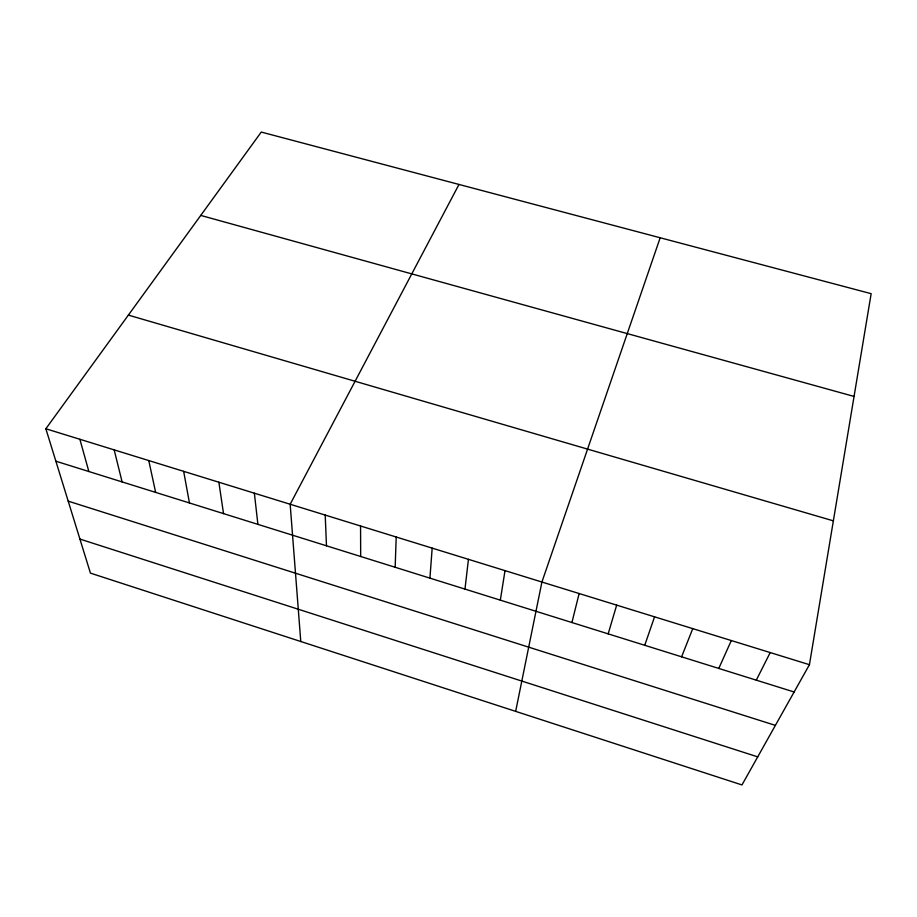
<?xml version="1.0" encoding="UTF-8"?>
<svg xmlns="http://www.w3.org/2000/svg" width="917" height="917" viewBox="0 0 917 917"><rect width="100%" height="100%" fill="white"/><g stroke="black" fill="none" stroke-linecap="round" stroke-linejoin="round"><path stroke-width="1.38" d="M395.158 567.279L396.213 537.018M429.924 578.146L432.171 548.125M464.976 589.104L468.438 559.336M500.327 600.154L505.015 570.638M809.436 664.687L871.15 293.669L261.265 132.059L45.85 428.766L90.439 573.125L741.968 784.941L809.436 664.687L45.85 428.766M515.663 711.363L541.913 582.031L660.171 237.767M571.921 622.528L579.131 593.54M608.166 633.865L616.683 605.14M644.731 645.293L654.555 616.832M681.595 656.824L692.759 628.638M718.779 668.447L731.308 640.547M756.284 680.173L770.2 652.572M458.993 184.455L290.162 504.258L300.776 641.51M200.754 215.415L854.059 396.442M128.38 315.104L833.358 520.845M55.868 461.205L794.122 691.991M68.202 501.14L775.381 725.381M79.917 539.07L757.717 756.869M79.871 439.277L88.857 471.521M114.178 449.88L122.11 481.918M148.772 460.563L155.638 492.395M183.664 471.349L189.441 502.963M218.865 482.216L223.53 513.623M254.364 493.186L257.895 524.364M325.214 515.079L326.475 545.81M360.564 526.003L360.679 556.493"/></g></svg>
